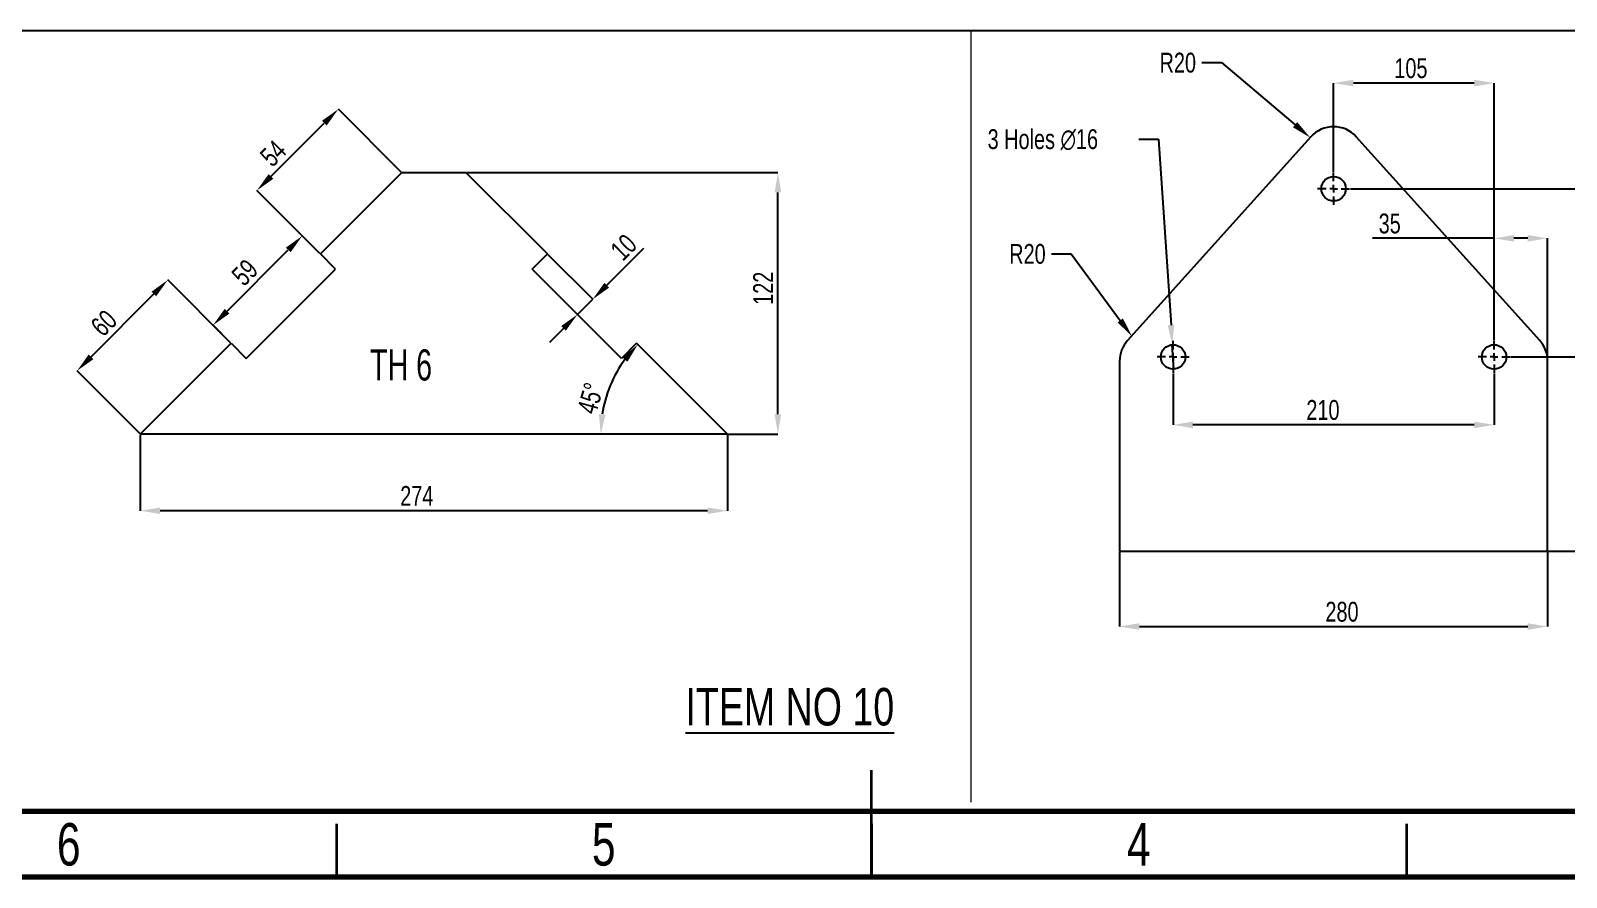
# Model space of a CAD drawing. Header units: millimetres. Extents: x 122 to 2816, y -707 to 556.
# Drawn here: x 1600.7 to 1744.2, y -309.1 to -230 of the extents above; entities that cross this region are included whole.
import ezdxf

# ---------------------------------------------------------------- set-up
doc = ezdxf.new("R2010")
doc.units = ezdxf.units.MM
doc.header["$PDSIZE"] = -1
doc.layers.add('FORMAT', color=7, linetype='Continuous')
doc.styles.add('SLDTEXTSTYLE10', font='TXT', dxfattribs={"width": 0.6875})
doc.styles.add('SLDTEXTSTYLE7', font='TXT', dxfattribs={"width": 0.75})
doc.dimstyles.new('SLDDIMSTYLE37', dxfattribs={"dimtxt": 1.852083, "dimasz": 1.852083, "dimexe": 0, "dimexo": 0.625, "dimgap": 0.463021, "dimtad": 1, "dimlfac": 5, "dimzin": 12, "dimtxsty": 'SLDTEXTSTYLE7', "dimsah": 1, "dimcen": 2.5, "dimazin": 3, "dimtfac": 1, "dimtmove": 0, "dimatfit": 3, "dimfrac": 2, "dimtzin": 12})
doc.dimstyles.new('SLDDIMSTYLE55', dxfattribs={"dimtxt": 1.852083, "dimasz": 1.852083, "dimexe": 0, "dimexo": 0.625, "dimgap": 0.463021, "dimtad": 1, "dimdec": 0, "dimlfac": 7, "dimrnd": 1e-09, "dimzin": 12, "dimtxsty": 'SLDTEXTSTYLE7', "dimsah": 1, "dimcen": 2.5, "dimazin": 3, "dimtfac": 1, "dimtdec": 0, "dimtmove": 0, "dimatfit": 3, "dimfrac": 2, "dimtzin": 12})
doc.dimstyles.new('SLDDIMSTYLE56', dxfattribs={"dimtxt": 1.852083, "dimasz": 1.852083, "dimexe": 0, "dimexo": 0.625, "dimgap": 0.463021, "dimtad": 1, "dimdec": 0, "dimlfac": 7, "dimrnd": 1e-09, "dimzin": 12, "dimtxsty": 'SLDTEXTSTYLE7', "dimblk1": 'NONE', "dimsah": 1, "dimcen": 0, "dimazin": 3, "dimtfac": 1, "dimtdec": 0, "dimtmove": 0, "dimatfit": 3, "dimldrblk": 'NONE', "dimfrac": 2, "dimtzin": 12})
doc.dimstyles.new('SLDDIMSTYLE57', dxfattribs={"dimtxt": 1.852083, "dimasz": 1.852083, "dimexe": 0, "dimexo": 0.625, "dimgap": 0.463021, "dimtad": 1, "dimdec": 0, "dimlfac": 7, "dimrnd": 1e-09, "dimzin": 12, "dimtxsty": 'SLDTEXTSTYLE7', "dimsah": 1, "dimcen": 0, "dimazin": 3, "dimtfac": 1, "dimtdec": 0, "dimtmove": 0, "dimatfit": 3, "dimfrac": 2, "dimtzin": 12})
doc.dimstyles.new('SLDDIMSTYLE7', dxfattribs={"dimtxt": 1.852083, "dimasz": 1.852083, "dimexe": 0, "dimexo": 0.625, "dimgap": 0.463021, "dimtad": 1, "dimdec": 0, "dimlfac": 5, "dimrnd": 1e-09, "dimzin": 12, "dimtxsty": 'SLDTEXTSTYLE7', "dimsah": 1, "dimcen": 2.5, "dimazin": 3, "dimtfac": 1, "dimtdec": 0, "dimtmove": 0, "dimatfit": 3, "dimfrac": 2, "dimtzin": 12})
doc.dimstyles.new('SLDDIMSTYLE9', dxfattribs={"dimtxt": 1.852083, "dimasz": 1.852083, "dimexe": 0, "dimexo": 0.625, "dimgap": 0.463021, "dimtad": 1, "dimdec": 0, "dimlfac": 5, "dimrnd": 1e-09, "dimzin": 12, "dimtxsty": 'SLDTEXTSTYLE7', "dimsah": 1, "dimcen": 2.5, "dimazin": 3, "dimtfac": 1, "dimtdec": 0, "dimtmove": 0, "dimatfit": 0, "dimfrac": 2, "dimtzin": 12})

# ---------------------------------------------------------------- blocks, each defined once
blk = doc.blocks.new('*D1352')
at = {"layer": 'Defpoints', "color": 0}
for p in [(1610.95, -267.72), (1665.82, -267.72), (1610.95, -274.88)]:
    blk.add_point(p, dxfattribs=at)
at = {"layer": 'FORMAT', "color": 0, "lineweight": -2}
for p, q in [((1610.95, -267.79), (1610.95, -274.88)), ((1665.82, -267.79), (1665.82, -274.88)), ((1663.97, -274.88), (1612.8, -274.88))]:
    blk.add_line(p, q, dxfattribs=at)
at = {"layer": 'FORMAT', "color": 0}
for points in [[(1612.8, -274.58), (1612.8, -275.19), (1610.95, -274.88)], [(1663.97, -274.58), (1663.97, -275.19), (1665.82, -274.88)]]:
    blk.add_solid(points, dxfattribs=at)
at = {"layer": 'FORMAT', "color": 0, "insert": (1636.79, -272.57), "char_height": 1.852, "attachment_point": 2, "style": 'SLDTEXTSTYLE7'}
blk.add_mtext('\\A1;274', dxfattribs=at)
blk = doc.blocks.new('*D1353')
at = {"layer": 'Defpoints', "color": 0}
for p in [(1641.39, -243.29), (1670.54, -243.29), (1665.82, -267.72)]:
    blk.add_point(p, dxfattribs=at)
at = {"layer": 'FORMAT', "color": 0, "lineweight": -2}
for p, q in [((1641.45, -243.29), (1670.54, -243.29)), ((1670.54, -265.87), (1670.54, -245.14)), ((1665.89, -267.72), (1670.54, -267.72))]:
    blk.add_line(p, q, dxfattribs=at)
at = {"layer": 'FORMAT', "color": 0}
for points in [[(1670.23, -245.14), (1670.85, -245.14), (1670.54, -243.29)], [(1670.23, -265.87), (1670.85, -265.87), (1670.54, -267.72)]]:
    blk.add_solid(points, dxfattribs=at)
at = {"layer": 'FORMAT', "color": 0, "insert": (1668.23, -254.1), "char_height": 1.852, "attachment_point": 2, "rotation": 90, "style": 'SLDTEXTSTYLE7'}
blk.add_mtext('\\A1;122', dxfattribs=at)
blk = doc.blocks.new('*D1354')
at = {"layer": 'Defpoints', "color": 0}
for p in [(1629.46, -237.36), (1635.39, -243.29), (1627.78, -250.9)]:
    blk.add_point(p, dxfattribs=at)
at = {"layer": 'FORMAT', "color": 0, "lineweight": -2}
for p, q in [((1635.34, -243.24), (1629.46, -237.36)), ((1623.16, -243.65), (1628.15, -238.67)), ((1627.74, -250.85), (1621.85, -244.96))]:
    blk.add_line(p, q, dxfattribs=at)
at = {"layer": 'FORMAT', "color": 0}
for points in [[(1627.93, -238.45), (1628.37, -238.89), (1629.46, -237.36)], [(1622.94, -243.44), (1623.38, -243.87), (1621.85, -244.96)]]:
    blk.add_solid(points, dxfattribs=at)
at = {"layer": 'FORMAT', "color": 0, "insert": (1622.71, -240.83), "char_height": 1.852, "attachment_point": 2, "rotation": 45, "style": 'SLDTEXTSTYLE7'}
blk.add_mtext('\\A1;54', dxfattribs=at)
blk = doc.blocks.new('*D1355')
at = {"layer": 'Defpoints', "color": 0}
for p in [(1626.09, -249.2), (1627.78, -250.9), (1619.44, -259.24)]:
    blk.add_point(p, dxfattribs=at)
at = {"layer": 'FORMAT', "color": 0, "lineweight": -2}
for p, q in [((1627.74, -250.85), (1626.09, -249.2)), ((1619.06, -256.24), (1624.78, -250.51)), ((1619.39, -259.2), (1617.75, -257.55))]:
    blk.add_line(p, q, dxfattribs=at)
at = {"layer": 'FORMAT', "color": 0}
for points in [[(1624.56, -250.3), (1625, -250.73), (1626.09, -249.2)], [(1618.84, -256.02), (1619.28, -256.46), (1617.75, -257.55)]]:
    blk.add_solid(points, dxfattribs=at)
at = {"layer": 'FORMAT', "color": 0, "insert": (1620.06, -251.96), "char_height": 1.852, "attachment_point": 2, "rotation": 45, "style": 'SLDTEXTSTYLE7'}
blk.add_mtext('\\A1;59', dxfattribs=at)
blk = doc.blocks.new('*D1356')
at = {"layer": 'Defpoints', "color": 0}
for p in [(1648.99, -250.9), (1647.58, -252.31), (1653.23, -255.13)]:
    blk.add_point(p, dxfattribs=at)
at = {"layer": 'FORMAT', "color": 0, "lineweight": -2}
for p, q in [((1649.04, -250.94), (1653.23, -255.13)), ((1654.54, -253.82), (1658.01, -250.35)), ((1647.62, -252.35), (1651.81, -256.54)), ((1651.81, -256.54), (1653.23, -255.13)), ((1650.5, -257.85), (1649.19, -259.16))]:
    blk.add_line(p, q, dxfattribs=at)
at = {"layer": 'FORMAT', "color": 0}
for points in [[(1654.32, -253.6), (1654.76, -254.04), (1653.23, -255.13)], [(1650.29, -257.63), (1650.72, -258.07), (1651.81, -256.54)]]:
    blk.add_solid(points, dxfattribs=at)
at = {"layer": 'FORMAT', "color": 0, "insert": (1655.47, -249.61), "char_height": 1.852, "attachment_point": 2, "rotation": 45, "style": 'SLDTEXTSTYLE7'}
blk.add_mtext('\\A1;10', dxfattribs=at)
blk = doc.blocks.new('*D1357')
at = {"layer": 'Defpoints', "color": 0}
for p in [(1613.52, -253.32), (1619.44, -259.24), (1610.95, -267.72)]:
    blk.add_point(p, dxfattribs=at)
at = {"layer": 'FORMAT', "color": 0, "lineweight": -2}
for p, q in [((1619.39, -259.2), (1613.52, -253.32)), ((1606.35, -260.5), (1612.21, -254.63)), ((1610.91, -267.68), (1605.04, -261.81))]:
    blk.add_line(p, q, dxfattribs=at)
at = {"layer": 'FORMAT', "color": 0}
for points in [[(1612, -254.42), (1612.43, -254.85), (1613.52, -253.32)], [(1606.13, -260.28), (1606.57, -260.72), (1605.04, -261.81)]]:
    blk.add_solid(points, dxfattribs=at)
at = {"layer": 'FORMAT', "color": 0, "insert": (1606.89, -256.69), "char_height": 1.852, "attachment_point": 2, "rotation": 45, "style": 'SLDTEXTSTYLE7'}
blk.add_mtext('\\A1;60', dxfattribs=at)
blk = doc.blocks.new('*D1358')
at = {"layer": 'Defpoints', "color": 0}
for p in [(1657.34, -259.24), (1655.56, -261.8), (1610.95, -267.72), (1665.82, -267.72), (1665.82, -267.72)]:
    blk.add_point(p, dxfattribs=at)
at = {"layer": 'FORMAT', "color": 0, "lineweight": -2}
blk.add_arc((1665.82, -267.72), 11.85, 143.9669, 171.0331, dxfattribs=at)
at = {"layer": 'FORMAT', "color": 0}
for points in [[(1656.01, -260.56), (1656.48, -260.96), (1657.45, -259.35)], [(1654.43, -265.9), (1653.81, -265.85), (1653.98, -267.72)]]:
    blk.add_solid(points, dxfattribs=at)
at = {"layer": 'FORMAT', "color": 0, "insert": (1651.75, -265.48), "char_height": 1.852, "attachment_point": 1, "rotation": 74.4235, "style": 'SLDTEXTSTYLE7'}
blk.add_mtext('\\A1;45°', dxfattribs=at)
blk = doc.blocks.new('*D1369')
at = {"layer": 'Defpoints', "color": 0}
for p in [(1702.48, -278.66), (1742.48, -278.66), (1742.48, -285.7)]:
    blk.add_point(p, dxfattribs=at)
at = {"layer": 'FORMAT', "color": 0, "lineweight": -2}
for p, q in [((1702.48, -278.72), (1702.48, -285.7)), ((1742.48, -278.72), (1742.48, -285.7)), ((1704.33, -285.7), (1740.62, -285.7))]:
    blk.add_line(p, q, dxfattribs=at)
at = {"layer": 'FORMAT', "color": 0}
for points in [[(1704.33, -285.39), (1704.33, -286.01), (1702.48, -285.7)], [(1740.62, -285.39), (1740.62, -286.01), (1742.48, -285.7)]]:
    blk.add_solid(points, dxfattribs=at)
at = {"layer": 'FORMAT', "color": 0, "insert": (1723.26, -283.39), "char_height": 1.852, "attachment_point": 2, "style": 'SLDTEXTSTYLE7'}
blk.add_mtext('\\A1;280', dxfattribs=at)
blk = doc.blocks.new('*D1370')
at = {"layer": 'Defpoints', "color": 0}
for p in [(1707.48, -262.01), (1737.48, -262.01), (1707.48, -266.86)]:
    blk.add_point(p, dxfattribs=at)
at = {"layer": 'FORMAT', "color": 0, "lineweight": -2}
for p, q in [((1707.48, -262.08), (1707.48, -266.86)), ((1737.48, -262.08), (1737.48, -266.86)), ((1735.62, -266.86), (1709.33, -266.86))]:
    blk.add_line(p, q, dxfattribs=at)
at = {"layer": 'FORMAT', "color": 0}
for points in [[(1709.33, -266.55), (1709.33, -267.17), (1707.48, -266.86)], [(1735.62, -266.55), (1735.62, -267.17), (1737.48, -266.86)]]:
    blk.add_solid(points, dxfattribs=at)
at = {"layer": 'FORMAT', "color": 0, "insert": (1721.48, -264.54), "char_height": 1.852, "attachment_point": 2, "style": 'SLDTEXTSTYLE7'}
blk.add_mtext('\\A1;210', dxfattribs=at)
blk = doc.blocks.new('*D1371')
at = {"layer": 'Defpoints', "color": 0}
for p in [(1738.98, -260.51), (1742.48, -278.66), (1752.48, -278.66)]:
    blk.add_point(p, dxfattribs=at)
at = {"layer": 'FORMAT', "color": 0, "lineweight": -2}
for p, q in [((1739.04, -260.51), (1752.48, -260.51)), ((1752.48, -262.37), (1752.48, -276.81)), ((1742.54, -278.66), (1752.48, -278.66))]:
    blk.add_line(p, q, dxfattribs=at)
at = {"layer": 'FORMAT', "color": 0}
for points in [[(1752.17, -262.37), (1752.79, -262.37), (1752.48, -260.51)], [(1752.17, -276.81), (1752.79, -276.81), (1752.48, -278.66)]]:
    blk.add_solid(points, dxfattribs=at)
at = {"layer": 'FORMAT', "color": 0, "insert": (1750.16, -268.58), "char_height": 1.852, "attachment_point": 2, "rotation": 90, "style": 'SLDTEXTSTYLE7'}
blk.add_mtext('\\A1;127', dxfattribs=at)
blk = doc.blocks.new('*D1372')
at = {"layer": 'Defpoints', "color": 0}
for p in [(1742.48, -249.43), (1737.48, -259.01), (1742.48, -260.9)]:
    blk.add_point(p, dxfattribs=at)
at = {"layer": 'FORMAT', "color": 0, "lineweight": -2}
for p, q in [((1737.48, -249.43), (1726.1, -249.43)), ((1737.48, -258.95), (1737.48, -249.43)), ((1740.62, -249.43), (1739.33, -249.43)), ((1742.48, -260.83), (1742.48, -249.43))]:
    blk.add_line(p, q, dxfattribs=at)
at = {"layer": 'FORMAT', "color": 0}
for points in [[(1739.33, -249.12), (1739.33, -249.74), (1737.48, -249.43)], [(1740.62, -249.12), (1740.62, -249.74), (1742.48, -249.43)]]:
    blk.add_solid(points, dxfattribs=at)
at = {"layer": 'FORMAT', "color": 0, "insert": (1727.72, -247.12), "char_height": 1.852, "attachment_point": 2, "style": 'SLDTEXTSTYLE7'}
blk.add_mtext('\\A1;35', dxfattribs=at)
blk = doc.blocks.new('*D1373')
at = {"layer": 'Defpoints', "color": 0}
for p in [(1707.4, -259.37), (1707.55, -261.65)]:
    blk.add_point(p, dxfattribs=at)
at = {"layer": 'FORMAT', "color": 0, "lineweight": -2}
for p, q in [((1704.26, -240.17), (1706.11, -240.17)), ((1706.11, -240.17), (1707.28, -257.53)), ((1707.55, -261.65), (1707.4, -259.37))]:
    blk.add_line(p, q, dxfattribs=at)
at = {"layer": 'FORMAT', "color": 0}
blk.add_solid([(1707.58, -257.51), (1706.97, -257.55), (1707.4, -259.37)], dxfattribs=at)
at = {"layer": 'FORMAT', "color": 0, "insert": (1690.14, -239.24), "char_height": 1.8521, "attachment_point": 1, "style": 'SLDTEXTSTYLE7'}
blk.add_mtext('\\A1;3 Holes ∅16', dxfattribs=at)
blk = doc.blocks.new('_None')
blk = doc.blocks.new('*D1374')
at = {"layer": 'Defpoints', "color": 0}
for p in [(1723.98, -244.8), (1752.48, -244.8), (1738.98, -260.51)]:
    blk.add_point(p, dxfattribs=at)
at = {"layer": 'FORMAT', "color": 0, "lineweight": -2}
for p, q in [((1724.04, -244.8), (1752.48, -244.8)), ((1752.48, -258.66), (1752.48, -246.65)), ((1739.04, -260.51), (1752.48, -260.51))]:
    blk.add_line(p, q, dxfattribs=at)
at = {"layer": 'FORMAT', "color": 0}
for points in [[(1752.17, -246.65), (1752.79, -246.65), (1752.48, -244.8)], [(1752.17, -258.66), (1752.79, -258.66), (1752.48, -260.51)]]:
    blk.add_solid(points, dxfattribs=at)
at = {"layer": 'FORMAT', "color": 0, "insert": (1750.16, -250.88), "char_height": 1.852, "attachment_point": 2, "rotation": 90, "style": 'SLDTEXTSTYLE7'}
blk.add_mtext('\\A1;110', dxfattribs=at)
blk = doc.blocks.new('*D1375')
at = {"layer": 'Defpoints', "color": 0}
for p in [(1722.48, -234.93), (1722.48, -243.3), (1737.48, -259.01)]:
    blk.add_point(p, dxfattribs=at)
at = {"layer": 'FORMAT', "color": 0, "lineweight": -2}
for p, q in [((1722.48, -243.24), (1722.48, -234.93)), ((1735.62, -234.93), (1724.33, -234.93)), ((1737.48, -258.95), (1737.48, -234.93))]:
    blk.add_line(p, q, dxfattribs=at)
at = {"layer": 'FORMAT', "color": 0}
for points in [[(1724.33, -234.62), (1724.33, -235.24), (1722.48, -234.93)], [(1735.62, -234.62), (1735.62, -235.24), (1737.48, -234.93)]]:
    blk.add_solid(points, dxfattribs=at)
at = {"layer": 'FORMAT', "color": 0, "insert": (1729.7, -232.61), "char_height": 1.852, "attachment_point": 2, "style": 'SLDTEXTSTYLE7'}
blk.add_mtext('\\A1;105', dxfattribs=at)
blk = doc.blocks.new('*D1376')
at = {"layer": 'Defpoints', "color": 0}
for p in [(1720.29, -240.02), (1722.48, -241.86)]:
    blk.add_point(p, dxfattribs=at)
at = {"layer": 'FORMAT', "color": 0, "lineweight": -2}
for p, q in [((1710.15, -233.02), (1712, -233.02)), ((1712, -233.02), (1718.88, -238.82))]:
    blk.add_line(p, q, dxfattribs=at)
at = {"layer": 'FORMAT', "color": 0}
blk.add_solid([(1719.08, -238.58), (1718.68, -239.06), (1720.29, -240.02)], dxfattribs=at)
at = {"layer": 'FORMAT', "color": 0, "insert": (1706.21, -232.09), "char_height": 1.852, "attachment_point": 1, "style": 'SLDTEXTSTYLE7'}
blk.add_mtext('\\A1;R20', dxfattribs=at)
blk = doc.blocks.new('*D1377')
at = {"layer": 'Defpoints', "color": 0}
for p in [(1703.64, -258.6), (1705.33, -260.9)]:
    blk.add_point(p, dxfattribs=at)
at = {"layer": 'FORMAT', "color": 0, "lineweight": -2}
for p, q in [((1696.1, -250.88), (1697.95, -250.88)), ((1697.95, -250.88), (1702.54, -257.11))]:
    blk.add_line(p, q, dxfattribs=at)
at = {"layer": 'FORMAT', "color": 0}
blk.add_solid([(1702.79, -256.92), (1702.29, -257.29), (1703.64, -258.6)], dxfattribs=at)
at = {"layer": 'FORMAT', "color": 0, "insert": (1692.16, -249.96), "char_height": 1.852, "attachment_point": 1, "style": 'SLDTEXTSTYLE7'}
blk.add_mtext('\\A1;R20', dxfattribs=at)
blk = doc.blocks.new('SW_CENTERMARKSYMBOL_149')
at = {"layer": 'FORMAT', "color": 0}
for p, q in [((0, 0.71), (0, 1.5)), ((-0.71, 0), (-1.5, 0)), ((0, 0), (-0.36, 0)), ((0, 0), (0, 0.36)), ((0, 0), (0, -0.36)), ((0, 0), (0.36, 0)), ((0.71, 0), (1.5, 0)), ((0, -0.71), (0, -1.5))]:
    blk.add_line(p, q, dxfattribs=at)
blk = doc.blocks.new('SW_CENTERMARKSYMBOL_150')
at = {"layer": 'FORMAT', "color": 0}
for p, q in [((0, 0.71), (0, 1.5)), ((-0.71, 0), (-1.5, 0)), ((0, 0), (-0.36, 0)), ((0, 0), (0, 0.36)), ((0, 0), (0, -0.36)), ((0, 0), (0.36, 0)), ((0.71, 0), (1.5, 0)), ((0, -0.71), (0, -1.5))]:
    blk.add_line(p, q, dxfattribs=at)
blk = doc.blocks.new('SW_CENTERMARKSYMBOL_151')
at = {"layer": 'FORMAT', "color": 0}
for p, q in [((0, 0.71), (0, 1.5)), ((-0.71, 0), (-1.5, 0)), ((0, 0), (-0.36, 0)), ((0, 0), (0, 0.36)), ((0, 0), (0, -0.36)), ((0, 0), (0.36, 0)), ((0.71, 0), (1.5, 0)), ((0, -0.71), (0, -1.5))]:
    blk.add_line(p, q, dxfattribs=at)

msp = doc.modelspace()

# ---------------------------------------------------------------- linework, layer by layer
at = {"color": 7, "linetype": 'Continuous', "lineweight": 18}
msp.add_line((1688.564944, -230.03644), (1688.564944, -302.098341), dxfattribs=at)
at = {"color": 7, "linetype": 'Continuous', "lineweight": 25}
for p, q in [((1720.353354, -239.945856), (1703.210497, -258.984928)), ((1741.742753, -258.984928), (1724.599896, -239.945856)), ((1627.78179, -250.895478), (1635.388392, -243.288876)), ((1635.388392, -243.288876), (1641.388392, -243.288876)), ((1641.388392, -243.288876), (1648.994994, -250.895478)), ((1629.196004, -252.309691), (1627.78179, -250.895478)), ((1647.58078, -252.309691), (1648.994994, -250.895478)), ((1620.852144, -260.653551), (1629.196004, -252.309691)), ((1655.92464, -260.653551), (1647.58078, -252.309691)), ((1610.952649, -267.724619), (1619.43793, -259.239338)), ((1619.43793, -259.239338), (1620.852144, -260.653551)), ((1657.338854, -259.239338), (1655.92464, -260.653551)), ((1657.338854, -259.239338), (1665.824135, -267.724619)), ((1702.476625, -260.89673), (1702.476625, -278.657118)), ((1742.476625, -278.657118), (1742.476625, -260.89673)), ((1665.824135, -267.724619), (1610.952649, -267.724619)), ((1702.476625, -278.657118), (1742.476625, -278.657118))]:
    msp.add_line(p, q, dxfattribs=at)
at = {"color": 7, "linetype": 'Continuous', "lineweight": 35}
for p, q in [((1679.302338, -309.12608), (1679.302338, -299.12408)), ((1629.302338, -304.12508), (1629.302338, -309.12508)), ((1679.302338, -304.12508), (1679.302338, -309.12508)), ((1729.302338, -304.12508), (1729.302338, -309.12508))]:
    msp.add_line(p, q, dxfattribs=at)
at = {"color": 7, "linetype": 'Continuous', "lineweight": 70}
for p, q in [((1873.70481, -302.991555), (1484.302338, -302.991555)), ((1879.302338, -309.12508), (1479.302338, -309.12508))]:
    msp.add_line(p, q, dxfattribs=at)
at = {"color": 7, "linetype": 'Continuous', "lineweight": 25}
for centre in [(1722.476625, -244.799975), (1707.476625, -260.514261), (1737.476625, -260.514261)]:
    msp.add_circle(centre, 1.142857, dxfattribs=at)
for centre, start, end in [((1722.476625, -241.857658), 42, 138), ((1705.333768, -260.89673), 138, 180), ((1739.619482, -260.89673), 0, 42)]:
    msp.add_arc(centre, 2.857143, start, end, dxfattribs=at)
at = {"layer": 'FORMAT'}
msp.add_line((1782.186359, -230.03644), (1483.691841, -230.03644), dxfattribs=at)

# ---------------------------------------------------------------- block references
for name, p in [('SW_CENTERMARKSYMBOL_151', (1722.476625, -244.799975)), ('SW_CENTERMARKSYMBOL_150', (1707.476625, -260.514261)), ('SW_CENTERMARKSYMBOL_149', (1737.476625, -260.514261))]:
    msp.add_blockref(name, p, dxfattribs=at)

# ---------------------------------------------------------------- texts
at = {"color": 7, "linetype": 'Continuous', "lineweight": 0, "char_height": 3.96875, "attachment_point": 2, "style": 'SLDTEXTSTYLE7'}
for s, insert in [('6', (1604.262375, -304.064926)), ('5', (1654.262375, -304.064926)), ('4', (1704.262375, -304.064926))]:
    msp.add_mtext(s, dxfattribs=dict(at, insert=insert))
at = {"layer": 'FORMAT', "attachment_point": 1}
for s, insert, char_height, style in [('TH 6', (1632.420166, -259.80352), 2.9104167, 'SLDTEXTSTYLE10'), ('\\LITEM NO 10', (1661.9041, -291.441087), 3.5, 'SLDTEXTSTYLE7')]:
    msp.add_mtext(s, dxfattribs=dict(at, insert=insert, char_height=char_height, style=style))

# ---------------------------------------------------------------- dimensions: what is measured, and where the dimension line sits
at = {"layer": 'FORMAT'}
for center, mpoint, picture, middle in [((1722.476625, -241.857658), (1720.292903, -240.015208), '*D1376', (1707.94661, -233.016669)), ((1705.333768, -260.89673), (1703.638442, -258.596918), '*D1377', (1693.901017, -250.883526))]:
    dim = msp.add_radius_dim(center=center, mpoint=mpoint, dimstyle='SLDDIMSTYLE57', dxfattribs=at)
    dim.commit()
    dim.dimension.update_dxf_attribs({"geometry": picture, "text_midpoint": middle, "dimtype": 164})
for base, p1, p2, dimstyle, picture, middle in [((1722.476625, -234.929448), (1737.476625, -259.014261), (1722.476625, -243.299975), 'SLDDIMSTYLE55', '*D1375', (1729.696186, -234.929448)), ((1742.476625, -249.433254), (1737.476625, -259.014261), (1742.476625, -260.89673), 'SLDDIMSTYLE55', '*D1372', (1727.724223, -249.433254)), ((1707.476625, -266.858545), (1737.476625, -262.014261), (1707.476625, -262.014261), 'SLDDIMSTYLE55', '*D1370', (1721.477516, -266.858545)), ((1610.952649, -274.884716), (1665.824135, -267.724619), (1610.952649, -267.724619), 'SLDDIMSTYLE7', '*D1352', (1636.792063, -274.884716)), ((1742.476625, -285.700809), (1702.476625, -278.657118), (1742.476625, -278.657118), 'SLDDIMSTYLE55', '*D1369', (1723.260781, -285.700809))]:
    dim = msp.add_linear_dim(base=base, p1=p1, p2=p2, dimstyle=dimstyle, dxfattribs=at)
    dim.commit()
    dim.dimension.update_dxf_attribs({"geometry": picture, "text_midpoint": middle, "dimtype": 160})
for base, p1, p2, angle, dimstyle, picture, middle in [((1629.457415, -237.3579), (1627.78179, -250.895478), (1635.388392, -243.288876), 45, 'SLDDIMSTYLE9', '*D1354', (1624.343426, -242.471889)), ((1670.542899, -243.288876), (1665.824135, -267.724619), (1641.388392, -243.288876), 90, 'SLDDIMSTYLE7', '*D1353', (1670.542899, -254.098873)), ((1752.476625, -244.799975), (1738.976625, -260.514261), (1723.976625, -244.799975), 90, 'SLDDIMSTYLE55', '*D1374', (1752.476625, -250.883526)), ((1626.09107, -249.204758), (1619.43793, -259.239338), (1627.78179, -250.895478), 45, 'SLDDIMSTYLE9', '*D1355', (1621.694043, -253.601784)), ((1653.227646, -255.12813), (1647.58078, -252.309691), (1648.994994, -250.895478), 45, 'SLDDIMSTYLE9', '*D1356', (1657.106862, -251.248914)), ((1613.523295, -253.324703), (1610.952649, -267.724619), (1619.43793, -259.239338), 45, 'SLDDIMSTYLE9', '*D1357', (1608.52278, -258.325217)), ((1752.476625, -278.657118), (1738.976625, -260.514261), (1742.476625, -278.657118), 90, 'SLDDIMSTYLE55', '*D1371', (1752.476625, -268.576808))]:
    dim = msp.add_linear_dim(base=base, p1=p1, p2=p2, angle=angle, dimstyle=dimstyle, dxfattribs=at)
    dim.commit()
    dim.dimension.update_dxf_attribs({"geometry": picture, "text_midpoint": middle, "dimtype": 160})
dim = msp.add_diameter_dim_2p(p1=(1707.553128, -261.654555), p2=(1707.400122, -259.373967), text='3 Holes <>', dimstyle='SLDDIMSTYLE56', dxfattribs=at)
dim.commit()
dim.dimension.update_dxf_attribs({"geometry": '*D1373', "text_midpoint": (1696.966909, -240.167815), "dimtype": 163})
dim = msp.add_angular_dim_2l(base=(1655.564955, -261.801479), line1=((1665.824135, -267.724619), (1610.952649, -267.724619)), line2=((1657.338854, -259.239338), (1665.824135, -267.724619)), dimstyle='SLDDIMSTYLE37', dxfattribs=at)
dim.commit()
dim.dimension.update_dxf_attribs({"geometry": '*D1358', "text_midpoint": (1654.412933, -264.543609), "dimtype": 162})

doc.saveas('drawing.dxf')
